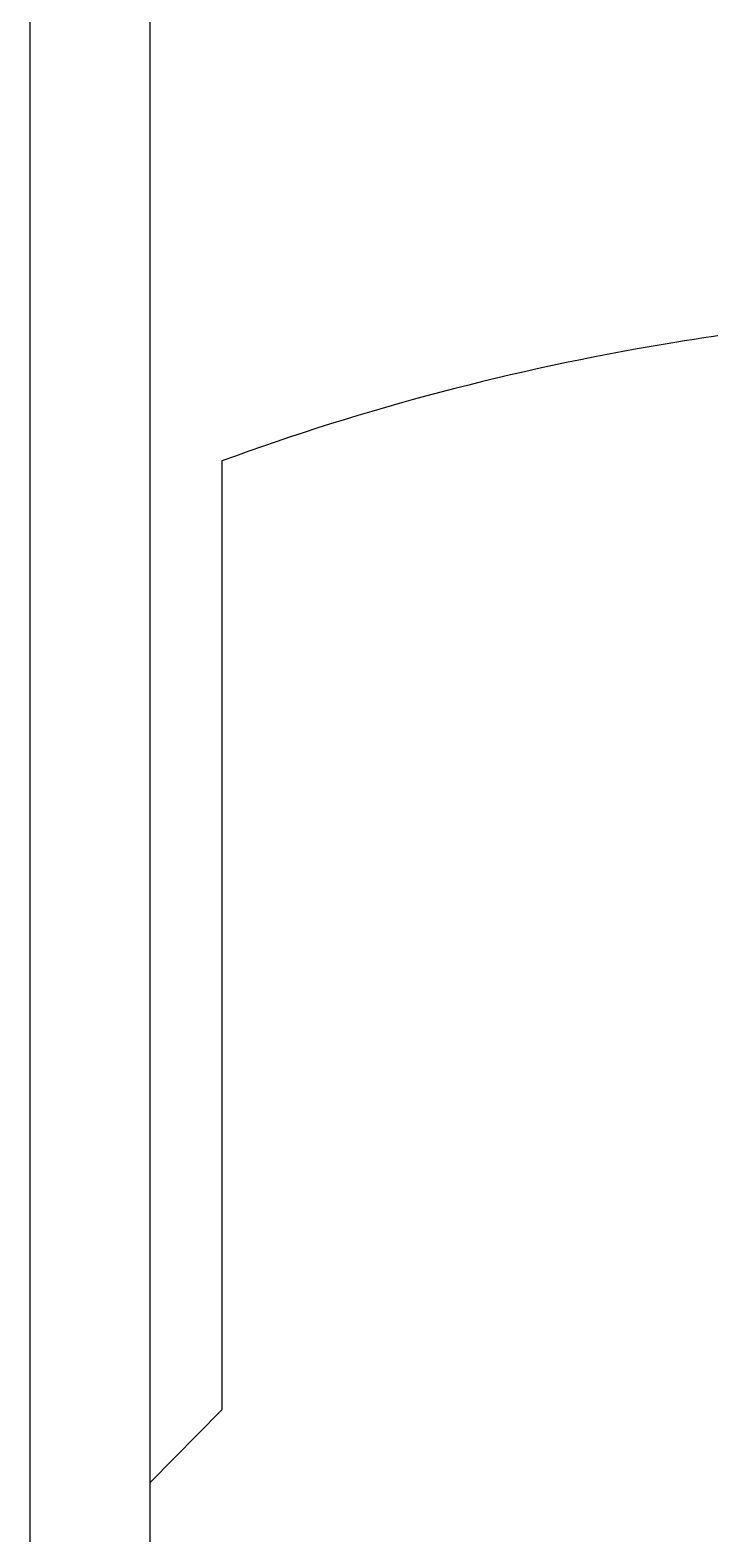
# Model space of a CAD drawing. Extents: x 69728788 to 150676229, y 20327566 to 43663798.
# Drawn here: x 75456050.5 to 75456115.1, y 20754454.4 to 20754597.2 of the extents above; entities that cross this region are included whole.
import ezdxf

# ---------------------------------------------------------------- set-up
doc = ezdxf.new("R2010")
doc.units = 0
doc.header["$LTSCALE"] = 1000
doc.header["$MEASUREMENT"] = 0
doc.layers.get('0').update_dxf_attribs({"linetype": 'CONTINUOUS'})
doc.layers.add('02___PRT_ALL_AXES', color=7, linetype='CONTINUOUS')

msp = doc.modelspace()

# ---------------------------------------------------------------- linework, layer by layer
at = {"color": 7, "linetype": 'Continuous'}
for p, q in [((75456061.92, 20754359.35), (75456061.92, 20755989.44)), ((75456050.54, 20754359.35), (75456050.54, 20755897.81))]:
    msp.add_line(p, q, dxfattribs=at)
at = {"layer": '02___PRT_ALL_AXES', "color": 7, "linetype": 'Continuous'}
for p, q in [((75456068.75, 20754556.31), (75456068.75, 20754466.16)), ((75456068.75, 20754466.16), (75456061.92, 20754459.26))]:
    msp.add_line(p, q, dxfattribs=at)
msp.add_open_spline([(75456125.55, 20754569.44), (75456120.62, 20754568.91), (75456101.34, 20754566.26), (75456082.36, 20754561.33), (75456068.75, 20754556.31)], degree=3, knots=[0, 0, 0, 0, 0.254628, 1, 1, 1, 1], dxfattribs=at)

doc.saveas('drawing.dxf')
